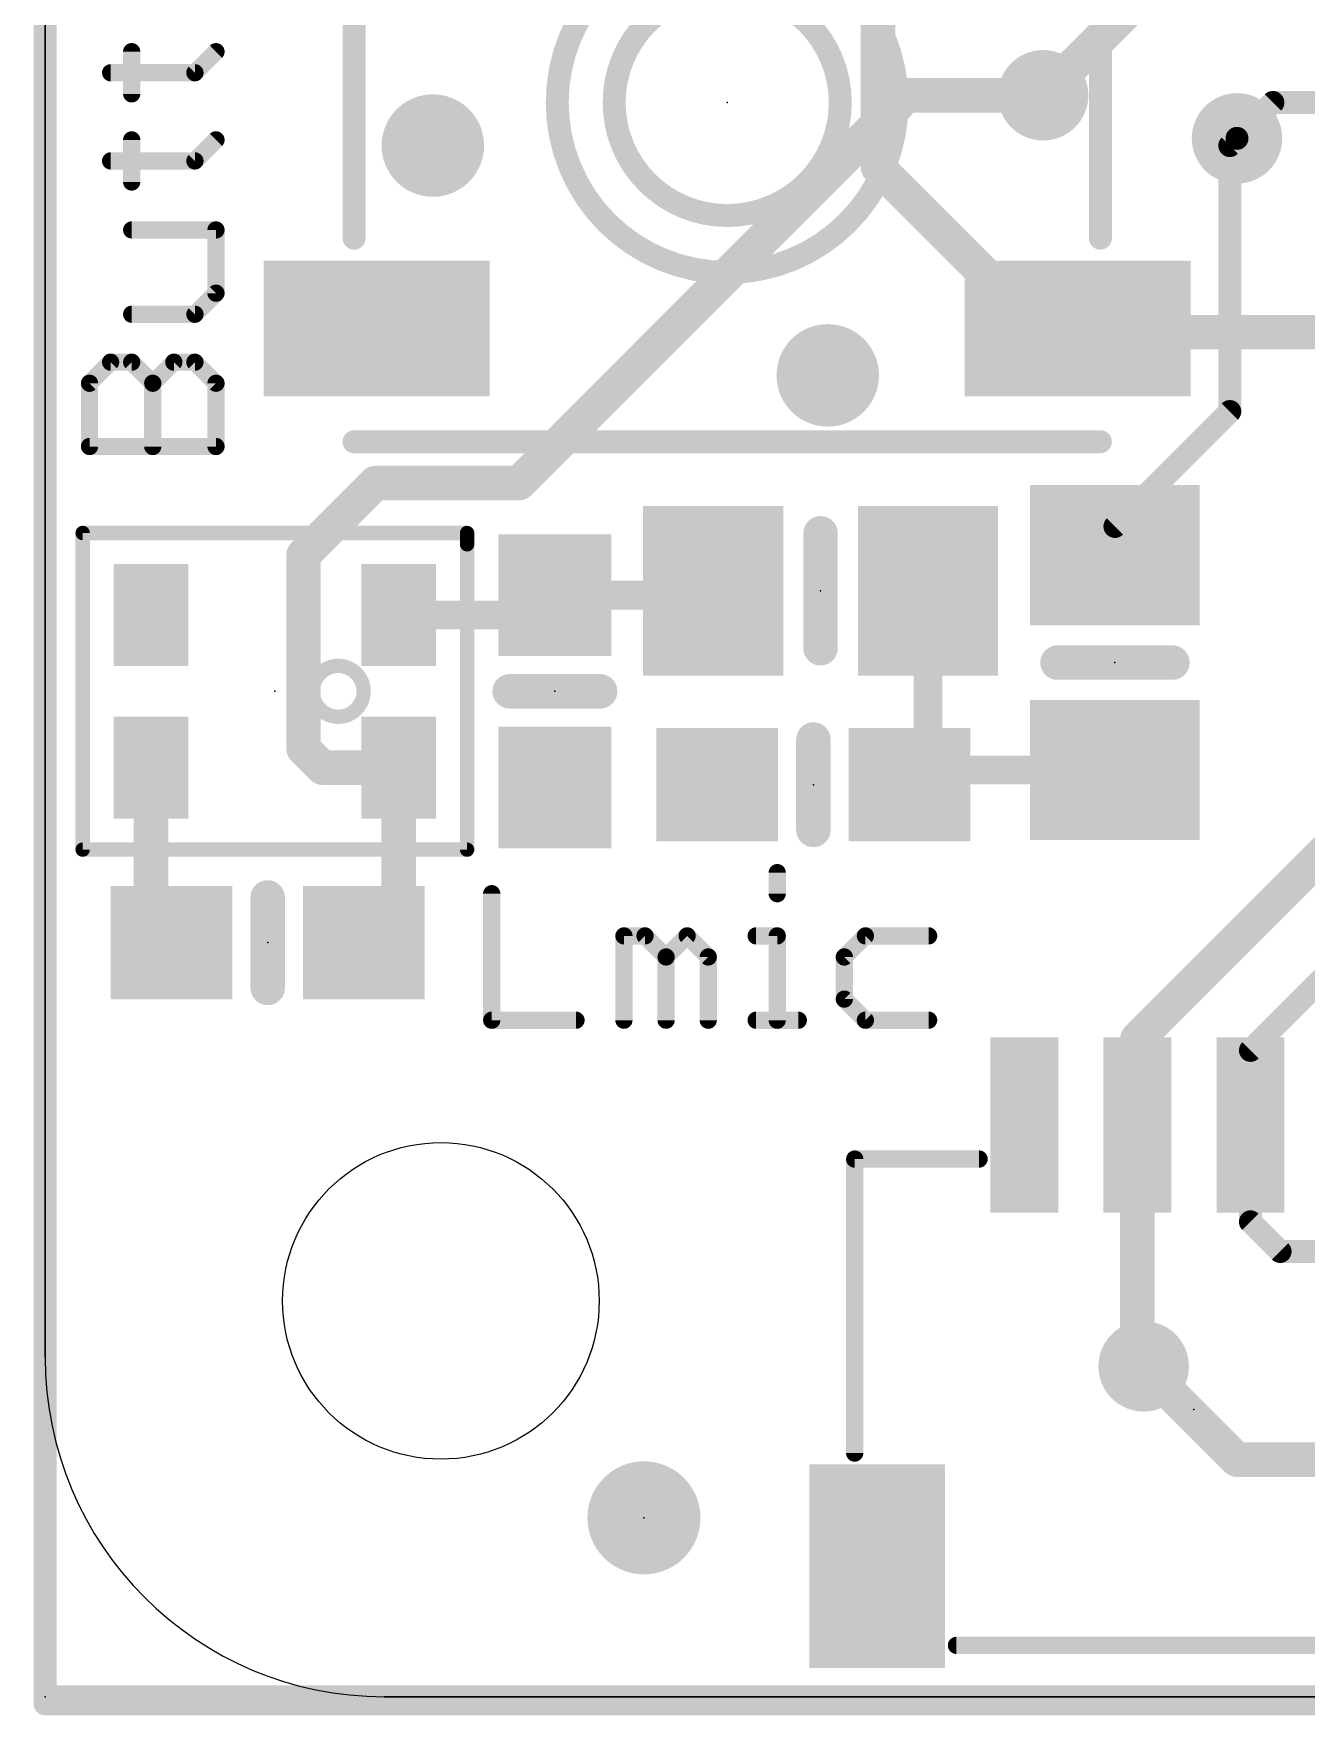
# Model space of a CAD drawing. Extents: x -0.1 to 65.1, y -0.2 to 30.7.
# Drawn here: x -0.1 to 11.15, y -0.17 to 14.71 of the extents above; entities that cross this region are included whole.
import ezdxf

# ---------------------------------------------------------------- set-up
doc = ezdxf.new("R2010")
doc.units = 0
for name, color, linetype in [('1', 12, 'CONTINUOUS'), ('16', 5, 'CONTINUOUS'), ('18', 110, 'CONTINUOUS'), ('20', 4, 'CONTINUOUS'), ('21', 40, 'CONTINUOUS'), ('23', 40, 'CONTINUOUS')]:
    doc.layers.add(name, color=color, linetype=linetype)

# ---------------------------------------------------------------- blocks, each defined once
blk = doc.blocks.new('RECT')
blk.add_solid([(-0.5, -0.5), (0.5, -0.5), (-0.5, 0.5), (0.5, 0.5)])
blk = doc.blocks.new('PIE')
at = {"const_width": 0.5}
blk.add_lwpolyline([(0, -0.25, 1), (0, 0.25, 1), (0, -0.25)], format="xyb", dxfattribs=at)
blk = doc.blocks.new('ROUNDV')
at = {"const_width": 0.5}
blk.add_lwpolyline([(0, -0.25, 1), (0, 0.25, 1), (0, -0.25)], format="xyb", dxfattribs=at)

msp = doc.modelspace()

# ---------------------------------------------------------------- linework, layer by layer
at = {"layer": '1'}
for points, const_width in [([(0, 0), (0, 30.607)], 0.2032), ([(7.5565, 14.097), (7.5565, 14.1605)], 0.3048), ([(7.5565, 14.1605), (8.8265, 14.1605)], 0.3048), ([(4.191, 10.7315), (7.5565, 14.097)], 0.3048), ([(10.4775, 13.716), (10.541, 13.7795)], 0.2032), ([(10.4775, 11.364), (10.4775, 13.716)], 0.2032), ([(10.4775, 11.364), (9.4615, 10.348)], 0.2032), ([(2.286, 10.0965), (2.921, 10.7315)], 0.3048), ([(2.921, 10.7315), (4.191, 10.7315)], 0.3048), ([(9.4615, 10.094), (9.4615, 10.348)], 0.2032), ([(2.286, 8.382), (2.286, 10.0965)], 0.3048), ([(4.3335, 9.565), (4.5085, 9.74)], 0.254), ([(4.5085, 9.74), (5.869, 9.74)], 0.254), ([(5.869, 9.74), (5.908, 9.779)], 0.254), ([(7.808, 9.779), (7.808, 8.387)], 0.254), ([(3.127, 9.565), (4.3335, 9.565)], 0.254), ([(2.453, 8.215), (2.286, 8.382)], 0.3048), ([(8.001, 8.194), (7.808, 8.387)], 0.254), ([(0.937, 6.849), (0.937, 8.215)], 0.3048), ([(3.127, 8.215), (2.453, 8.215)], 0.3048), ([(3.127, 8.215), (3.127, 6.976)], 0.3048), ([(7.774, 8.194), (7.6445, 8.0645)], 0.254), ([(9.4615, 8.194), (7.774, 8.194)], 0.254), ([(9.4615, 8.194), (8.001, 8.194)], 0.254), ([(11.438, 7.594), (9.66, 5.816)], 0.3048), ([(1.1185, 6.6675), (0.937, 6.849)], 0.3048), ([(3.127, 6.976), (2.8185, 6.6675)], 0.3048), ([(10.66, 5.715), (11.93, 6.985)], 0.2032), ([(9.66, 5.054), (9.66, 5.816)], 0.3048), ([(10.66, 5.054), (10.66, 5.715)], 0.2032), ([(9.66, 2.9765), (9.66, 5.054)], 0.3048), ([(10.66, 4.199), (10.66, 5.054)], 0.2032), ([(10.922, 3.937), (10.66, 4.199)], 0.2032), ([(12.1285, 3.937), (10.922, 3.937)], 0.2032), ([(9.7155, 2.921), (9.66, 2.9765)], 0.3048), ([(65.024, 0), (0, 0)], 0.2032)]:
    msp.add_lwpolyline(points, dxfattribs=dict(at, const_width=const_width))
for points, const_width in [([(7.6327, 14.1605, 1), (7.4803, 14.1605)], 0.1524), ([(7.5565, 14.2367, 1), (7.5565, 14.0843)], 0.1524), ([(8.8265, 14.0843, 1), (8.8265, 14.2367)], 0.1524), ([(7.4803, 14.097, 1), (7.6327, 14.097)], 0.1524), ([(7.6104, 14.0431, 1), (7.5026, 14.1509)], 0.1524), ([(10.5769, 13.7436, 1), (10.5051, 13.8154)], 0.1016), ([(10.5283, 13.716, 1), (10.4267, 13.716)], 0.1016), ([(10.4416, 13.7519, 1), (10.5134, 13.6801)], 0.1016), ([(10.5134, 11.3281, 1), (10.4416, 11.3999)], 0.1016), ([(10.4267, 11.364, 1), (10.5283, 11.364)], 0.1016), ([(2.921, 10.8077, 1), (2.921, 10.6553)], 0.1524), ([(2.9749, 10.6776, 1), (2.8671, 10.7854)], 0.1524), ([(4.1371, 10.7854, 1), (4.2449, 10.6776)], 0.1524), ([(4.191, 10.6553, 1), (4.191, 10.8077)], 0.1524), ([(9.5123, 10.348, 1), (9.4107, 10.348)], 0.1016), ([(9.4256, 10.3839, 1), (9.4974, 10.3121)], 0.1016), ([(2.3622, 10.0965, 1), (2.2098, 10.0965)], 0.1524), ([(2.2321, 10.1504, 1), (2.3399, 10.0426)], 0.1524), ([(9.4107, 10.094, 1), (9.5123, 10.094)], 0.1016), ([(4.5085, 9.8035, 1), (4.5085, 9.6765)], 0.127), ([(4.5534, 9.6951, 1), (4.4636, 9.7849)], 0.127), ([(5.8241, 9.7849, 1), (5.9139, 9.6951)], 0.127), ([(5.9529, 9.7341, 1), (5.8631, 9.8239)], 0.127), ([(5.869, 9.6765, 1), (5.869, 9.8035)], 0.127), ([(7.8715, 9.779, 1), (7.7445, 9.779)], 0.127), ([(3.127, 9.6285, 1), (3.127, 9.5015)], 0.127), ([(4.2886, 9.6099, 1), (4.3784, 9.5201)], 0.127), ([(4.3335, 9.5015, 1), (4.3335, 9.6285)], 0.127), ([(2.3399, 8.4359, 1), (2.2321, 8.3281)], 0.1524), ([(7.8529, 8.4319, 1), (7.7631, 8.3421)], 0.127), ([(1.0132, 8.215, 1), (0.8608, 8.215)], 0.1524), ([(2.2098, 8.382, 1), (2.3622, 8.382)], 0.1524), ([(2.453, 8.2912, 1), (2.453, 8.1388)], 0.1524), ([(2.3991, 8.1611, 1), (2.5069, 8.2689)], 0.1524), ([(3.2032, 8.215, 1), (3.0508, 8.215)], 0.1524), ([(3.127, 8.1388, 1), (3.127, 8.2912)], 0.1524), ([(7.7445, 8.387, 1), (7.8715, 8.387)], 0.127), ([(7.774, 8.2575, 1), (7.774, 8.1305)], 0.127), ([(7.8189, 8.1491, 1), (7.7291, 8.2389)], 0.127), ([(8.001, 8.2575, 1), (8.001, 8.1305)], 0.127), ([(7.9561, 8.1491, 1), (8.0459, 8.2389)], 0.127), ([(9.4615, 8.1305, 1), (9.4615, 8.2575)], 0.127), ([(9.4615, 8.1305, 1), (9.4615, 8.2575)], 0.127), ([(7.5996, 8.1094, 1), (7.6894, 8.0196)], 0.127), ([(0.9909, 6.9029, 1), (0.8831, 6.7951)], 0.1524), ([(3.0508, 6.976, 1), (3.2032, 6.976)], 0.1524), ([(3.1809, 6.9221, 1), (3.0731, 7.0299)], 0.1524), ([(0.8608, 6.849, 1), (1.0132, 6.849)], 0.1524), ([(1.0646, 6.6136, 1), (1.1724, 6.7214)], 0.1524), ([(2.7646, 6.7214, 1), (2.8724, 6.6136)], 0.1524), ([(9.7362, 5.816, 1), (9.5838, 5.816)], 0.1524), ([(9.6061, 5.8699, 1), (9.7139, 5.7621)], 0.1524), ([(10.7108, 5.715, 1), (10.6092, 5.715)], 0.1016), ([(10.6241, 5.7509, 1), (10.6959, 5.6791)], 0.1016), ([(9.7362, 5.054, 1), (9.5838, 5.054)], 0.1524), ([(9.5838, 5.054, 1), (9.7362, 5.054)], 0.1524), ([(10.7108, 5.054, 1), (10.6092, 5.054)], 0.1016), ([(10.6092, 5.054, 1), (10.7108, 5.054)], 0.1016), ([(10.6959, 4.2349, 1), (10.6241, 4.1631)], 0.1016), ([(10.6092, 4.199, 1), (10.7108, 4.199)], 0.1016), ([(10.922, 3.9878, 1), (10.922, 3.8862)], 0.1016), ([(10.8861, 3.9011, 1), (10.9579, 3.9729)], 0.1016), ([(9.7139, 3.0304, 1), (9.6061, 2.9226)], 0.1524), ([(9.5838, 2.9765, 1), (9.7362, 2.9765)], 0.1524), ([(9.6616, 2.8671, 1), (9.7694, 2.9749)], 0.1524), ([(0, 0.0508, 1), (0, -0.0508)], 0.1016), ([(-0.0508, 0, 1), (0.0508, 0)], 0.1016)]:
    msp.add_lwpolyline(points, format="xyb", dxfattribs=dict(at, const_width=const_width))
at = {"layer": '16'}
for points, const_width in [([(0, -0.0635), (0, 30.5435)], 0.2032), ([(7.366, 17.018), (7.366, 13.5255)], 0.3048), ([(8.8265, 14.1605), (9.652, 14.986)], 0.3048), ([(10.541, 13.7795), (10.8585, 14.097)], 0.2032), ([(13.2715, 14.097), (10.8585, 14.097)], 0.2032), ([(7.366, 13.5255), (8.8265, 12.065)], 0.3048), ([(8.8265, 12.065), (23.622, 12.065)], 0.3048), ([(10.541, 2.0955), (9.7155, 2.921)], 0.3048), ([(18.923, 2.0955), (10.541, 2.0955)], 0.3048), ([(65.024, -0.0635), (0, -0.0635)], 0.2032)]:
    msp.add_lwpolyline(points, dxfattribs=dict(at, const_width=const_width))
for points, const_width in [([(8.7726, 14.2144, 1), (8.8804, 14.1066)], 0.1524), ([(10.8585, 14.1478, 1), (10.8585, 14.0462)], 0.1016), ([(10.8944, 14.0611, 1), (10.8226, 14.1329)], 0.1016), ([(10.5051, 13.8154, 1), (10.5769, 13.7436)], 0.1016), ([(7.4199, 13.5794, 1), (7.3121, 13.4716)], 0.1524), ([(7.2898, 13.5255, 1), (7.4422, 13.5255)], 0.1524), ([(8.8265, 12.1412, 1), (8.8265, 11.9888)], 0.1524), ([(8.7726, 12.0111, 1), (8.8804, 12.1189)], 0.1524), ([(9.7694, 2.9749, 1), (9.6616, 2.8671)], 0.1524), ([(10.541, 2.1717, 1), (10.541, 2.0193)], 0.1524), ([(10.4871, 2.0416, 1), (10.5949, 2.1494)], 0.1524), ([(0, -0.0127, 1), (0, -0.1143)], 0.1016), ([(-0.0508, -0.0635, 1), (0.0508, -0.0635)], 0.1016)]:
    msp.add_lwpolyline(points, format="xyb", dxfattribs=dict(at, const_width=const_width))
at = {"layer": '20'}
for p, q in [((0, 3), (0, 27.7)), ((0, 27.6604), (0, 3)), ((62, 0), (3, 0)), ((3, 0), (62, 0))]:
    msp.add_line(p, q, dxfattribs=at)
msp.add_circle((3.5, 3.5), 1.4, dxfattribs=at)
msp.add_arc((3, 3), 3, 180, 270, dxfattribs=at)
msp.add_arc((3, 3), 3, 180, 270, dxfattribs=at)
at = {"layer": '21'}
for points, const_width in [([(6.0325, 12.5937, 1), (6.0325, 15.6003, 1), (6.0325, 12.5937)], 0.2032), ([(6.0325, 13.097, 1), (6.0325, 15.097, 1), (6.0325, 13.097)], 0.2032), ([(0.8037, 14.546, 1), (0.7275, 14.546)], 0.0762), ([(1.5382, 14.5191, 1), (1.4844, 14.573)], 0.0762), ([(0.5792, 14.3977, 1), (0.5792, 14.3215)], 0.0762), ([(1.2979, 14.3866, 1), (1.3518, 14.3327)], 0.0762), ([(1.3249, 14.3215, 1), (1.3249, 14.3977)], 0.0762), ([(0.7275, 14.1732, 1), (0.8037, 14.1732)], 0.0762), ([(0.8037, 13.7664, 1), (0.7275, 13.7664)], 0.0762), ([(1.5382, 13.7395, 1), (1.4844, 13.7934)], 0.0762), ([(0.5792, 13.6181, 1), (0.5792, 13.5419)], 0.0762), ([(1.2979, 13.607, 1), (1.3518, 13.5531)], 0.0762), ([(1.3249, 13.5419, 1), (1.3249, 13.6181)], 0.0762), ([(0.7275, 13.3936, 1), (0.8037, 13.3936)], 0.0762), ([(0.7656, 13.008, 1), (0.7656, 12.9318)], 0.0762), ([(1.5494, 12.9699, 1), (1.4732, 12.9699)], 0.0762), ([(1.5113, 12.9318, 1), (1.5113, 13.008)], 0.0762), ([(2.6817, 12.897, 1), (2.7833, 12.897)], 0.1016), ([(9.2817, 12.897, 1), (9.3833, 12.897)], 0.1016), ([(1.4732, 12.4106, 1), (1.5494, 12.4106)], 0.0762), ([(1.5382, 12.3837, 1), (1.4844, 12.4376)], 0.0762), ([(0.7656, 12.2623, 1), (0.7656, 12.1861)], 0.0762), ([(1.2979, 12.2511, 1), (1.3518, 12.1973)], 0.0762), ([(1.3249, 12.1861, 1), (1.3249, 12.2623)], 0.0762), ([(0.5792, 11.8386, 1), (0.5792, 11.7624)], 0.0762), ([(0.6061, 11.7736, 1), (0.5522, 11.8274)], 0.0762), ([(0.7925, 11.8274, 1), (0.7387, 11.7736)], 0.0762), ([(0.7656, 11.7624, 1), (0.7656, 11.8386)], 0.0762), ([(1.1384, 11.8386, 1), (1.1384, 11.7624)], 0.0762), ([(1.1654, 11.7736, 1), (1.1115, 11.8274)], 0.0762), ([(1.3518, 11.8274, 1), (1.2979, 11.7736)], 0.0762), ([(1.3249, 11.7624, 1), (1.3249, 11.8386)], 0.0762), ([(0.4308, 11.6141, 1), (0.3546, 11.6141)], 0.0762), ([(0.3658, 11.641, 1), (0.4197, 11.5871)], 0.0762), ([(0.9901, 11.6141, 1), (0.9139, 11.6141)], 0.0762), ([(0.9251, 11.641, 1), (0.979, 11.5871)], 0.0762), ([(0.9251, 11.5871, 1), (0.979, 11.641)], 0.0762), ([(1.5494, 11.6141, 1), (1.4732, 11.6141)], 0.0762), ([(1.4844, 11.5871, 1), (1.5382, 11.641)], 0.0762), ([(2.7325, 11.1478, 1), (2.7325, 11.0462)], 0.1016), ([(9.3325, 11.0462, 1), (9.3325, 11.1478)], 0.1016), ([(0.3927, 11.0929, 1), (0.3927, 11.0167)], 0.0762), ([(0.3546, 11.0548, 1), (0.4308, 11.0548)], 0.0762), ([(0.9139, 11.0548, 1), (0.9901, 11.0548)], 0.0762), ([(1.4732, 11.0548, 1), (1.5494, 11.0548)], 0.0762), ([(1.5113, 11.0167, 1), (1.5113, 11.0929)], 0.0762), ([(6.9342, 10.287, 1), (6.7818, 10.287)], 0.1524), ([(0.332, 10.3218, 1), (0.332, 10.2583)], 0.0635), ([(0.3638, 10.29, 1), (0.3003, 10.29)], 0.0635), ([(3.7638, 10.29, 1), (3.7003, 10.29)], 0.0635), ([(3.732, 10.2583, 1), (3.732, 10.3218)], 0.0635), ([(3.7638, 10.19, 1), (3.7003, 10.19)], 0.0635), ([(3.7003, 10.19, 1), (3.7638, 10.19)], 0.0635), ([(6.7818, 9.271, 1), (6.9342, 9.271)], 0.1524), ([(8.9535, 9.2202, 1), (8.9535, 9.0678)], 0.1524), ([(9.9695, 9.0678, 1), (9.9695, 9.2202)], 0.1524), ([(2.592, 8.665, 1), (2.592, 9.115, 1), (2.592, 8.665)], 0.127), ([(4.1085, 8.9662, 1), (4.1085, 8.8138)], 0.1524), ([(4.9085, 8.8138, 1), (4.9085, 8.9662)], 0.1524), ([(6.8707, 8.4645, 1), (6.7183, 8.4645)], 0.1524), ([(6.7183, 7.6645, 1), (6.8707, 7.6645)], 0.1524), ([(0.332, 7.5217, 1), (0.332, 7.4583)], 0.0635), ([(0.3003, 7.49, 1), (0.3638, 7.49)], 0.0635), ([(3.7003, 7.49, 1), (3.7638, 7.49)], 0.0635), ([(3.732, 7.4583, 1), (3.732, 7.5217)], 0.0635), ([(6.513, 7.2867, 1), (6.4368, 7.2867)], 0.0762), ([(2.0447, 7.0675, 1), (1.8923, 7.0675)], 0.1524), ([(3.9878, 7.1003, 1), (3.9116, 7.1003)], 0.0762), ([(6.4368, 7.1003, 1), (6.513, 7.1003)], 0.0762), ([(5.1572, 6.7274, 1), (5.081, 6.7274)], 0.0762), ([(5.1191, 6.7655, 1), (5.1191, 6.6893)], 0.0762), ([(5.3325, 6.7543, 1), (5.2786, 6.7005)], 0.0762), ([(5.3055, 6.6893, 1), (5.3055, 6.7655)], 0.0762), ([(5.7053, 6.7543, 1), (5.6514, 6.7005)], 0.0762), ([(5.7053, 6.7005, 1), (5.6514, 6.7543)], 0.0762), ([(6.2885, 6.7655, 1), (6.2885, 6.6893)], 0.0762), ([(6.513, 6.7274, 1), (6.4368, 6.7274)], 0.0762), ([(6.4749, 6.6893, 1), (6.4749, 6.7655)], 0.0762), ([(7.2545, 6.7655, 1), (7.2545, 6.6893)], 0.0762), ([(7.2815, 6.7005, 1), (7.2276, 6.7543)], 0.0762), ([(7.8138, 6.6893, 1), (7.8138, 6.7655)], 0.0762), ([(5.53, 6.541, 1), (5.4538, 6.541)], 0.0762), ([(5.465, 6.5679, 1), (5.5189, 6.514)], 0.0762), ([(5.465, 6.514, 1), (5.5189, 6.5679)], 0.0762), ([(5.9029, 6.541, 1), (5.8267, 6.541)], 0.0762), ([(5.8379, 6.514, 1), (5.8917, 6.5679)], 0.0762), ([(7.0411, 6.5679, 1), (7.095, 6.514)], 0.0762), ([(7.1062, 6.541, 1), (7.03, 6.541)], 0.0762), ([(1.8923, 6.2675, 1), (2.0447, 6.2675)], 0.1524), ([(7.095, 6.1951, 1), (7.0411, 6.1412)], 0.0762), ([(7.03, 6.1681, 1), (7.1062, 6.1681)], 0.0762), ([(3.9497, 6.0198, 1), (3.9497, 5.9436)], 0.0762), ([(3.9116, 5.9817, 1), (3.9878, 5.9817)], 0.0762), ([(4.6954, 5.9436, 1), (4.6954, 6.0198)], 0.0762), ([(5.081, 5.9817, 1), (5.1572, 5.9817)], 0.0762), ([(5.4538, 5.9817, 1), (5.53, 5.9817)], 0.0762), ([(5.8267, 5.9817, 1), (5.9029, 5.9817)], 0.0762), ([(6.2885, 6.0198, 1), (6.2885, 5.9436)], 0.0762), ([(6.4368, 5.9817, 1), (6.513, 5.9817)], 0.0762), ([(6.6613, 5.9436, 1), (6.6613, 6.0198)], 0.0762), ([(7.2545, 6.0198, 1), (7.2545, 5.9436)], 0.0762), ([(7.2276, 5.9548, 1), (7.2815, 6.0086)], 0.0762), ([(7.8138, 5.9436, 1), (7.8138, 6.0198)], 0.0762), ([(7.1981, 4.754, 1), (7.1219, 4.754)], 0.0762), ([(7.16, 4.7921, 1), (7.16, 4.7159)], 0.0762), ([(8.26, 4.7159, 1), (8.26, 4.7921)], 0.0762), ([(7.1219, 2.154, 1), (7.1981, 2.154)], 0.0762), ([(8.06, 0.4921, 1), (8.06, 0.4159)], 0.0762)]:
    msp.add_lwpolyline(points, format="xyb", dxfattribs=dict(at, const_width=const_width))
for points, const_width in [([(2.7325, 12.897), (2.7325, 15.297)], 0.2032), ([(9.3325, 15.297), (9.3325, 12.897)], 0.2032), ([(0.7656, 14.1732), (0.7656, 14.546)], 0.1524), ([(1.3249, 14.3596), (1.5113, 14.546)], 0.1524), ([(0.5792, 14.3596), (1.3249, 14.3596)], 0.1524), ([(0.7656, 13.3936), (0.7656, 13.7664)], 0.1524), ([(1.3249, 13.58), (1.5113, 13.7664)], 0.1524), ([(0.5792, 13.58), (1.3249, 13.58)], 0.1524), ([(1.5113, 12.9699), (0.7656, 12.9699)], 0.1524), ([(1.5113, 12.4106), (1.5113, 12.9699)], 0.1524), ([(1.3249, 12.2242), (1.5113, 12.4106)], 0.1524), ([(0.7656, 12.2242), (1.3249, 12.2242)], 0.1524), ([(0.3927, 11.6141), (0.5792, 11.8005)], 0.1524), ([(0.5792, 11.8005), (0.7656, 11.8005)], 0.1524), ([(0.7656, 11.8005), (0.952, 11.6141)], 0.1524), ([(0.952, 11.6141), (1.1384, 11.8005)], 0.1524), ([(1.1384, 11.8005), (1.3249, 11.8005)], 0.1524), ([(1.3249, 11.8005), (1.5113, 11.6141)], 0.1524), ([(0.3927, 11.0548), (0.3927, 11.6141)], 0.1524), ([(0.952, 11.0548), (0.952, 11.6141)], 0.1524), ([(1.5113, 11.6141), (1.5113, 11.0548)], 0.1524), ([(9.3325, 11.097), (2.7325, 11.097)], 0.2032), ([(1.5113, 11.0548), (0.3927, 11.0548)], 0.1524), ([(6.858, 10.287), (6.858, 9.271)], 0.3048), ([(0.332, 7.49), (0.332, 10.29)], 0.127), ([(0.332, 10.29), (3.732, 10.29)], 0.127), ([(3.732, 10.29), (3.732, 10.19)], 0.127), ([(3.732, 10.19), (3.732, 7.49)], 0.127), ([(8.9535, 9.144), (9.9695, 9.144)], 0.3048), ([(4.9085, 8.89), (4.1085, 8.89)], 0.3048), ([(6.7945, 7.6645), (6.7945, 8.4645)], 0.3048), ([(3.732, 7.49), (0.332, 7.49)], 0.127), ([(6.4749, 7.2867), (6.4749, 7.1003)], 0.1524), ([(1.9685, 6.2675), (1.9685, 7.0675)], 0.3048), ([(3.9497, 7.1003), (3.9497, 5.9817)], 0.1524), ([(5.1191, 5.9817), (5.1191, 6.7274)], 0.1524), ([(5.1191, 6.7274), (5.3055, 6.7274)], 0.1524), ([(5.3055, 6.7274), (5.4919, 6.541)], 0.1524), ([(5.4919, 6.541), (5.6784, 6.7274)], 0.1524), ([(5.6784, 6.7274), (5.8648, 6.541)], 0.1524), ([(6.2885, 6.7274), (6.4749, 6.7274)], 0.1524), ([(6.4749, 6.7274), (6.4749, 5.9817)], 0.1524), ([(7.2545, 6.7274), (7.0681, 6.541)], 0.1524), ([(7.8138, 6.7274), (7.2545, 6.7274)], 0.1524), ([(5.4919, 6.541), (5.4919, 5.9817)], 0.1524), ([(5.8648, 6.541), (5.8648, 5.9817)], 0.1524), ([(7.0681, 6.541), (7.0681, 6.1681)], 0.1524), ([(7.0681, 6.1681), (7.2545, 5.9817)], 0.1524), ([(3.9497, 5.9817), (4.6954, 5.9817)], 0.1524), ([(6.2885, 5.9817), (6.6613, 5.9817)], 0.1524), ([(7.2545, 5.9817), (7.8138, 5.9817)], 0.1524), ([(7.16, 2.154), (7.16, 4.754)], 0.1524), ([(7.16, 4.754), (8.26, 4.754)], 0.1524), ([(8.06, 0.454), (12.26, 0.454)], 0.1524)]:
    msp.add_lwpolyline(points, dxfattribs=dict(at, const_width=const_width))
at = {"layer": '23'}
for p in [(6.0325, 14.097), (6.858, 9.779), (9.4615, 9.144), (2.032, 8.89), (4.5085, 8.89), (6.7945, 8.0645), (1.9685, 6.6675), (10.16, 2.54), (5.296, 1.5815), (0, 0)]:
    msp.add_point(p, dxfattribs=at)

# ---------------------------------------------------------------- block references
at = {"layer": '1'}
for p, xscale, yscale in [((2.9325, 12.097), 2, 1.2), ((9.1325, 12.097), 2, 1.2), ((5.908, 9.779), 1.24, 1.5), ((7.808, 9.779), 1.24, 1.5)]:
    msp.add_blockref('RECT', p, dxfattribs=dict(at, xscale=xscale, yscale=yscale))
for p, xscale, yscale, rotation in [((9.4615, 10.094), 1.24, 1.5, 90), ((0.937, 9.565), 0.9, 0.66, 270), ((3.127, 9.565), 0.9, 0.66, 270), ((9.4615, 8.194), 1.24, 1.5, 90), ((0.937, 8.215), 0.9, 0.66, 270), ((3.127, 8.215), 0.9, 0.66, 270), ((8.66, 5.054), 1.55, 0.6, 90), ((9.66, 5.054), 1.55, 0.6, 90), ((10.66, 5.054), 1.55, 0.6, 90), ((7.36, 1.154), 1.8, 1.2, 90)]:
    msp.add_blockref('RECT', p, dxfattribs=dict(at, xscale=xscale, yscale=yscale, rotation=rotation))
at = {"layer": '1', "xscale": 1.075}
for p, rotation in [((4.5085, 9.74), 270), ((4.5085, 8.04), 270), ((5.9445, 8.0645), 180), ((7.6445, 8.0645), 180), ((1.1185, 6.6675), 180), ((2.8185, 6.6675), 180)]:
    msp.add_blockref('RECT', p, dxfattribs=dict(at, rotation=rotation))
at = {"layer": '1'}
msp.add_blockref('PIE', (5.296, 1.5815), dxfattribs=at)
at = {"layer": '18'}
for p, xscale, yscale in [((8.8265, 14.1605), 0.8001, 0.8001), ((8.8265, 14.1605), 0.8001, 0.8001), ((3.429, 13.716), 0.9064, 0.9064), ((3.429, 13.716), 0.9064, 0.9064), ((10.541, 13.7795), 0.8001, 0.8001), ((10.541, 13.7795), 0.8001, 0.8001), ((6.9215, 11.684), 0.9064, 0.9064), ((6.9215, 11.684), 0.9064, 0.9064), ((9.7155, 2.921), 0.8001, 0.8001), ((9.7155, 2.921), 0.8001, 0.8001)]:
    msp.add_blockref('ROUNDV', p, dxfattribs=dict(at, xscale=xscale, yscale=yscale))

doc.saveas('drawing.dxf')
